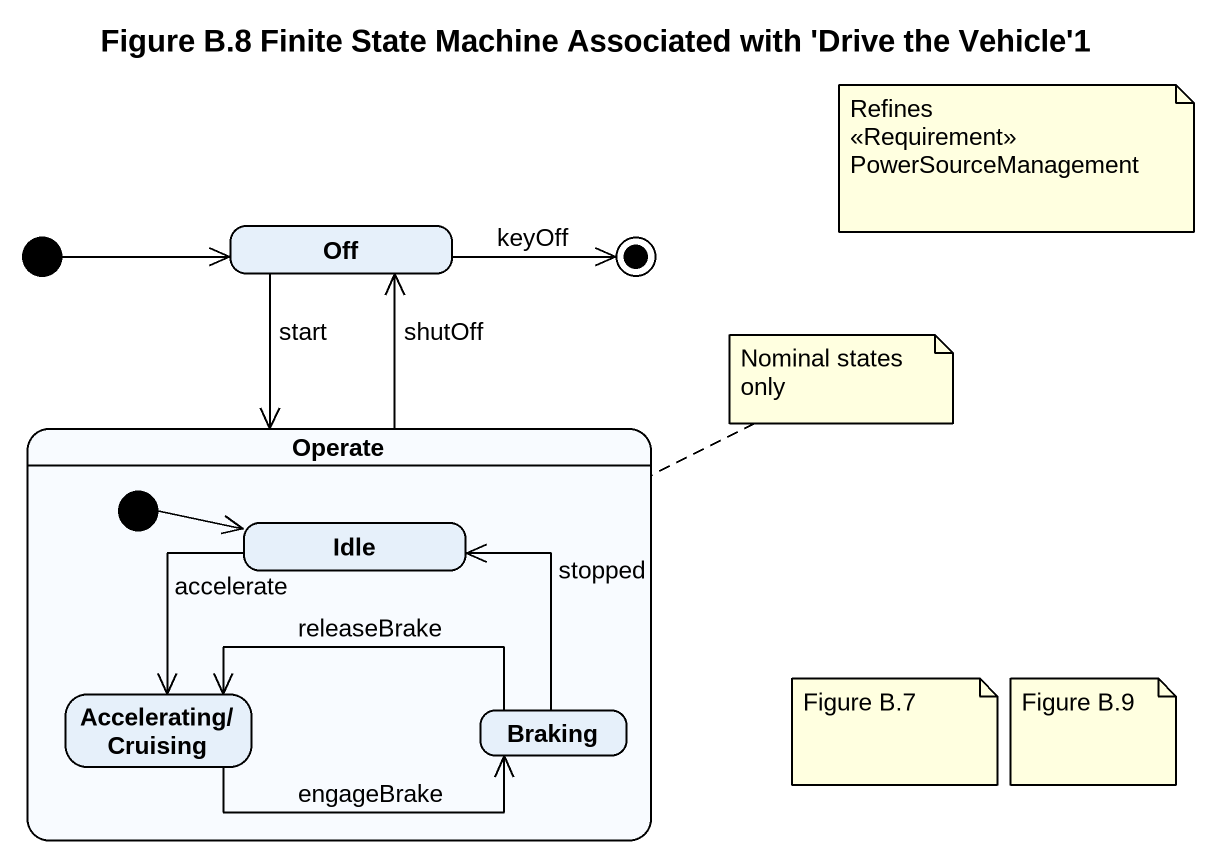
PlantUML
@startuml
title Figure B.8 Finite State Machine Associated with 'Drive the Vehicle'1
hide empty description
state Off
state Operate {
  state Idle
  state "Accelerating/Cruising" as Accelerating_Cruising
  state Braking
  [*] -right-> Idle
}
[*] -right-> Off
Off --> Operate : start
Operate -up-> Off : shutOff
Idle --> Accelerating_Cruising : accelerate
Accelerating_Cruising -right-> Braking : engageBrake
Braking -up-> Idle : stopped
Braking -left-> Accelerating_Cruising : releaseBrake
Off -right-> [*] : keyOff
note as N1
  Refines
  <<Requirement>> PowerSourceManagement
end note
note right of Operate : Nominal states only
note as N3
  Figure B.7
end note
note as N4
  Figure B.9
end note
@enduml
